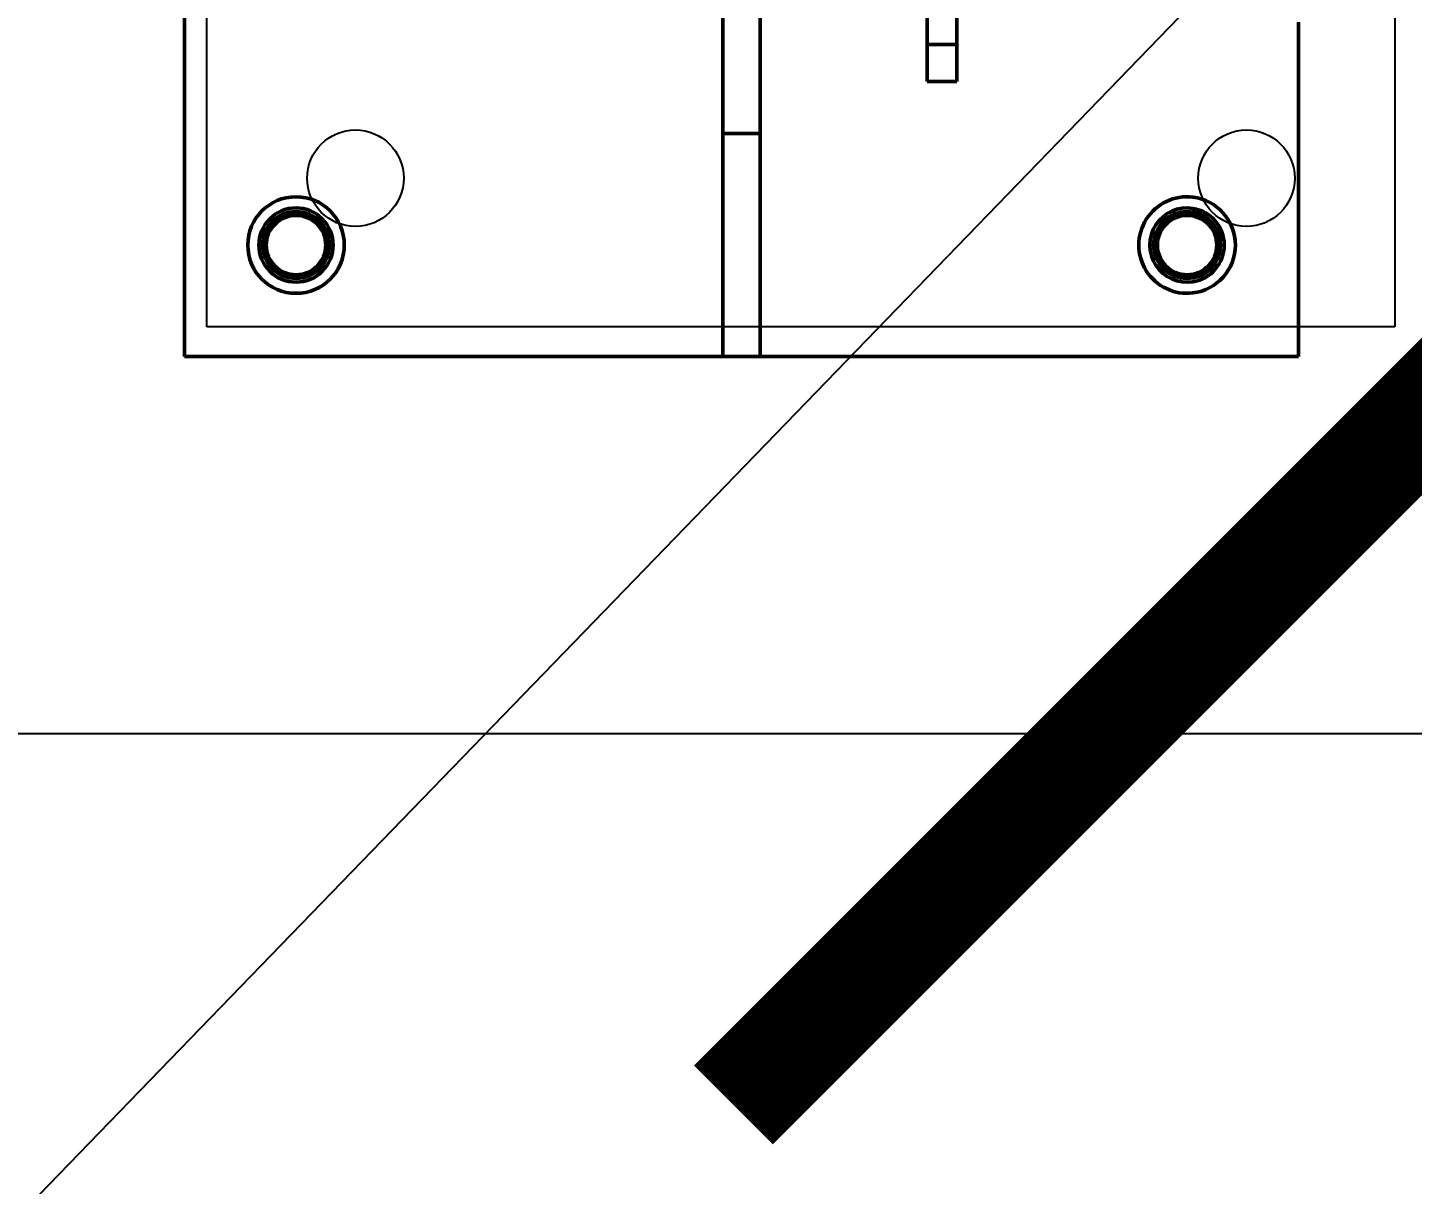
# Model space of a CAD drawing. Header units: millimetres. Extents: x -383313 to -161684, y -117025 to 99224.
# Drawn here: x -327734 to -327547.5, y 30418.3 to 30574.1 of the extents above; entities that cross this region are included whole.
import ezdxf
from ezdxf import colors
from ezdxf.entities.mleader import LeaderData, LeaderLine
from ezdxf.math import Vec2, Vec3

# ---------------------------------------------------------------- set-up
doc = ezdxf.new("R2010")
doc.units = ezdxf.units.MM
doc.header["$MEASUREMENT"] = 0
doc.linetypes.add('DASHED', pattern=[0.75, 0.5, -0.25])
doc.layers.get('Defpoints').update_dxf_attribs({"color": 31})
doc.layers.add('001__КОНСТРУКТИВ__размеры внутр.', color=7, linetype='Continuous')
doc.layers.add('Ограждения', color=20, linetype='Continuous')
doc.layers.add('AM_0', color=7, linetype='Continuous', lineweight=50)
doc.styles.add('PSTUDIO', font='arial.ttf')
doc.dimstyles.new('PS_TICK', dxfattribs={"dimscale": 100, "dimtxt": 2.5, "dimasz": 1, "dimexe": 2, "dimexo": 2, "dimgap": 1, "dimtad": 1, "dimdec": 0, "dimzin": 0, "dimdsep": 46, "dimtxsty": 'PSTUDIO', "dimblk": 'ARCHTICK', "dimcen": 2, "dimdle": 1.5, "dimse1": 1, "dimse2": 1, "dimadec": 0, "dimazin": 0, "dimtfac": 1, "dimtdec": 0, "dimtix": 1, "dimtmove": 1, "dimatfit": 3, "dimldrblk": 'ARCHTICK', "dimfxl": 1, "dimtolj": 1, "dimtzin": 0, "dimarcsym": 0})

# ---------------------------------------------------------------- blocks, each defined once
blk = doc.blocks.new('A$Cd2819ec4')
at = {"layer": 'AM_0'}
for p, q in [((900, -75), (900, 75)), ((796, 24), (796, -38)), ((800, -38), (800, -17.5)), ((822.5, -25), (822.5, -45)), ((827.5, -45), (827.5, -25)), ((750, -30), (750, -75)), ((796, -33), (800, -33)), ((796, -38), (800, -38)), ((822.5, -75), (822.5, -45)), ((822.5, -45), (827.5, -45)), ((827.5, -45), (827.5, -75)), ((750, -75), (764.22, -75)), ((764.22, -75), (822.5, -75)), ((827.5, -75), (822.5, -75)), ((827.5, -75), (900, -75))]:
    blk.add_line(p, q, dxfattribs=at)
for centre, radius in [((885, -60), 6.5), ((765, -60), 4.5), ((765, -60), 4.11), ((885, -60), 5), ((885, -60), 4.5), ((885, -60), 4.11), ((765, -60), 4), ((885, -60), 4)]:
    blk.add_circle(centre, radius, dxfattribs=at)
for radius, start, end in [(6.5, 96.9365, 263.0635), (6.5, 263.0635, 96.9365), (5, 99.0328, 260.9672), (5, 260.9672, 99.0328)]:
    blk.add_arc((765, -60), radius, start, end, dxfattribs=at)
blk = doc.blocks.new('_ArchTick')
at = {"color": 0, "linetype": 'ByBlock', "const_width": 0.15}
blk.add_lwpolyline([(-0.5, -0.5), (0.5, 0.5)], dxfattribs=at)
blk = doc.blocks.new('*D235')
at = {"layer": '001__КОНСТРУКТИВ__размеры внутр.', "color": 0, "lineweight": -2, "ltscale": 100, "transparency": 16777216}
blk.add_line((-329738.95, 30479.02), (-327438.95, 30479.02), dxfattribs=at)
at = {"layer": 'Defpoints', "color": 0, "ltscale": 100, "transparency": 16777216}
for p in [(-329588.95, 31204.06), (-327588.95, 31204.06), (-327588.95, 30479.02)]:
    blk.add_point(p, dxfattribs=at)
at = {"layer": '001__КОНСТРУКТИВ__размеры внутр.', "color": 0, "lineweight": -2, "ltscale": 100, "transparency": 16777216, "xscale": 100, "yscale": 100, "zscale": 100, "rotation": 180}
blk.add_blockref('_ArchTick', (-329588.95, 30479.02), dxfattribs=at)
at = {"layer": '001__КОНСТРУКТИВ__размеры внутр.', "color": 0, "lineweight": -2, "ltscale": 100, "transparency": 16777216, "xscale": 100, "yscale": 100, "zscale": 100}
blk.add_blockref('_ArchTick', (-327588.95, 30479.02), dxfattribs=at)
at = {"layer": '001__КОНСТРУКТИВ__размеры внутр.', "color": 0, "ltscale": 100, "transparency": 16777216, "insert": (-328588.95, 30706.66), "char_height": 250, "attachment_point": 5, "style": 'PSTUDIO'}
blk.add_mtext('\\A1;2000', dxfattribs=at)
blk = doc.blocks.new('A$C9339d81e')
at = {"layer": 'Ограждения'}
for p, q in [((55, 80), (55, -80)), ((55, 80), (55, -80)), ((-105, -80), (-105, 12.5)), ((55, -80), (-105, -80))]:
    blk.add_line(p, q, dxfattribs=at)
for centre in [(-85, -60), (35, -60)]:
    blk.add_circle(centre, 6.5, dxfattribs=at)

msp = doc.modelspace()

# ---------------------------------------------------------------- block references
at = {"linetype": 'DASHED', "xscale": -1}
msp.add_blockref('A$Cd2819ec4', (-326812.85204, 30604.81143), dxfattribs=at)
at = {"ltscale": 100}
msp.add_blockref('A$C9339d81e', (-327604.85204, 30613.81143), dxfattribs=at)

# ---------------------------------------------------------------- dimensions: what is measured, and where the dimension line sits
at = {"layer": '001__КОНСТРУКТИВ__размеры внутр.', "ltscale": 100}
dim = msp.add_linear_dim(base=(-327588.95318, 30479.01929), p1=(-329588.95318, 31204.05688), p2=(-327588.95318, 31204.05688), dimstyle='PS_TICK', dxfattribs=at)
dim.commit()
dim.dimension.update_dxf_attribs({"geometry": '*D235', "text_midpoint": (-328588.95318, 30706.66254)})

# ---------------------------------------------------------------- leaders
at = {"ltscale": 100}
ml = msp.add_multileader_mtext('Standard', dxfattribs=at)
ml.set_content('Bl-14.2', color=256)
ml.set_leader_properties()
ml.build(insert=Vec2(0, 0))
ml.multileader.update_dxf_attribs({"text_right_attachment_type": 6, "dogleg_length": 0.36, "arrow_head_size": 0.18})
ctx = ml.context
ctx.base_point, ctx.char_height, ctx.arrow_head_size, ctx.landing_gap_size, ctx.plane_origin = Vec3(-328238.02098, 30422.28089), 80, 0.18, 0.09, Vec3(-329210.1803, 29868.25877)
ctx.right_attachment, ctx.text_align_type = 6, 2
notes = []
notes.append((ctx, [(1, (1, 1, 0), (-327781.46808, 30366.28089), (-1, 0), 43.03956, [(0, [(-327551.6329, 30603.71863)], 0, [])])]))
ctx.mtext.insert, ctx.mtext.alignment, ctx.mtext.flow_direction = Vec3(-327824.59765, 30462.28089), 3, 5
ml = msp.add_multileader_mtext('Standard', dxfattribs=at)
ml.set_content('Bl-14.2', color=256)
ml.set_leader_properties()
ml.build(insert=Vec2(0, 0))
ml.multileader.update_dxf_attribs({"text_right_attachment_type": 6, "dogleg_length": 0.36, "arrow_head_size": 0.18})
ctx = ml.context
ctx.base_point, ctx.char_height, ctx.arrow_head_size, ctx.landing_gap_size, ctx.plane_origin = Vec3(-328064.74443, 30244.02983), 80, 0.18, 0.09, Vec3(-329036.90376, 29690.00771)
ctx.right_attachment, ctx.text_align_type = 6, 2
notes.append((ctx, [(1, (1, 1, 0), (-327608.19154, 30188.02983), (-1, 0), 43.03956, [(0, [(-327489.09084, 30521.80684)], 0, [])])]))
ctx.mtext.insert, ctx.mtext.alignment, ctx.mtext.flow_direction = Vec3(-327651.3211, 30284.02983), 3, 5
for ctx, leaders in notes:
    for number, flags, end, landing, length, lines in leaders:
        leader = LeaderData()
        leader.index, (leader.has_last_leader_line, leader.has_dogleg_vector, leader.attachment_direction) = number, flags
        leader.last_leader_point, leader.dogleg_vector, leader.dogleg_length = Vec3(end), Vec3(landing), length
        for number, points, colour, breaks in lines:
            line = LeaderLine()
            line.index, line.vertices, line.color, line.breaks = number, Vec3.list(points), colors.encode_raw_color(colour), breaks
            leader.lines.append(line)
        ctx.leaders.append(leader)

doc.saveas('drawing.dxf')
